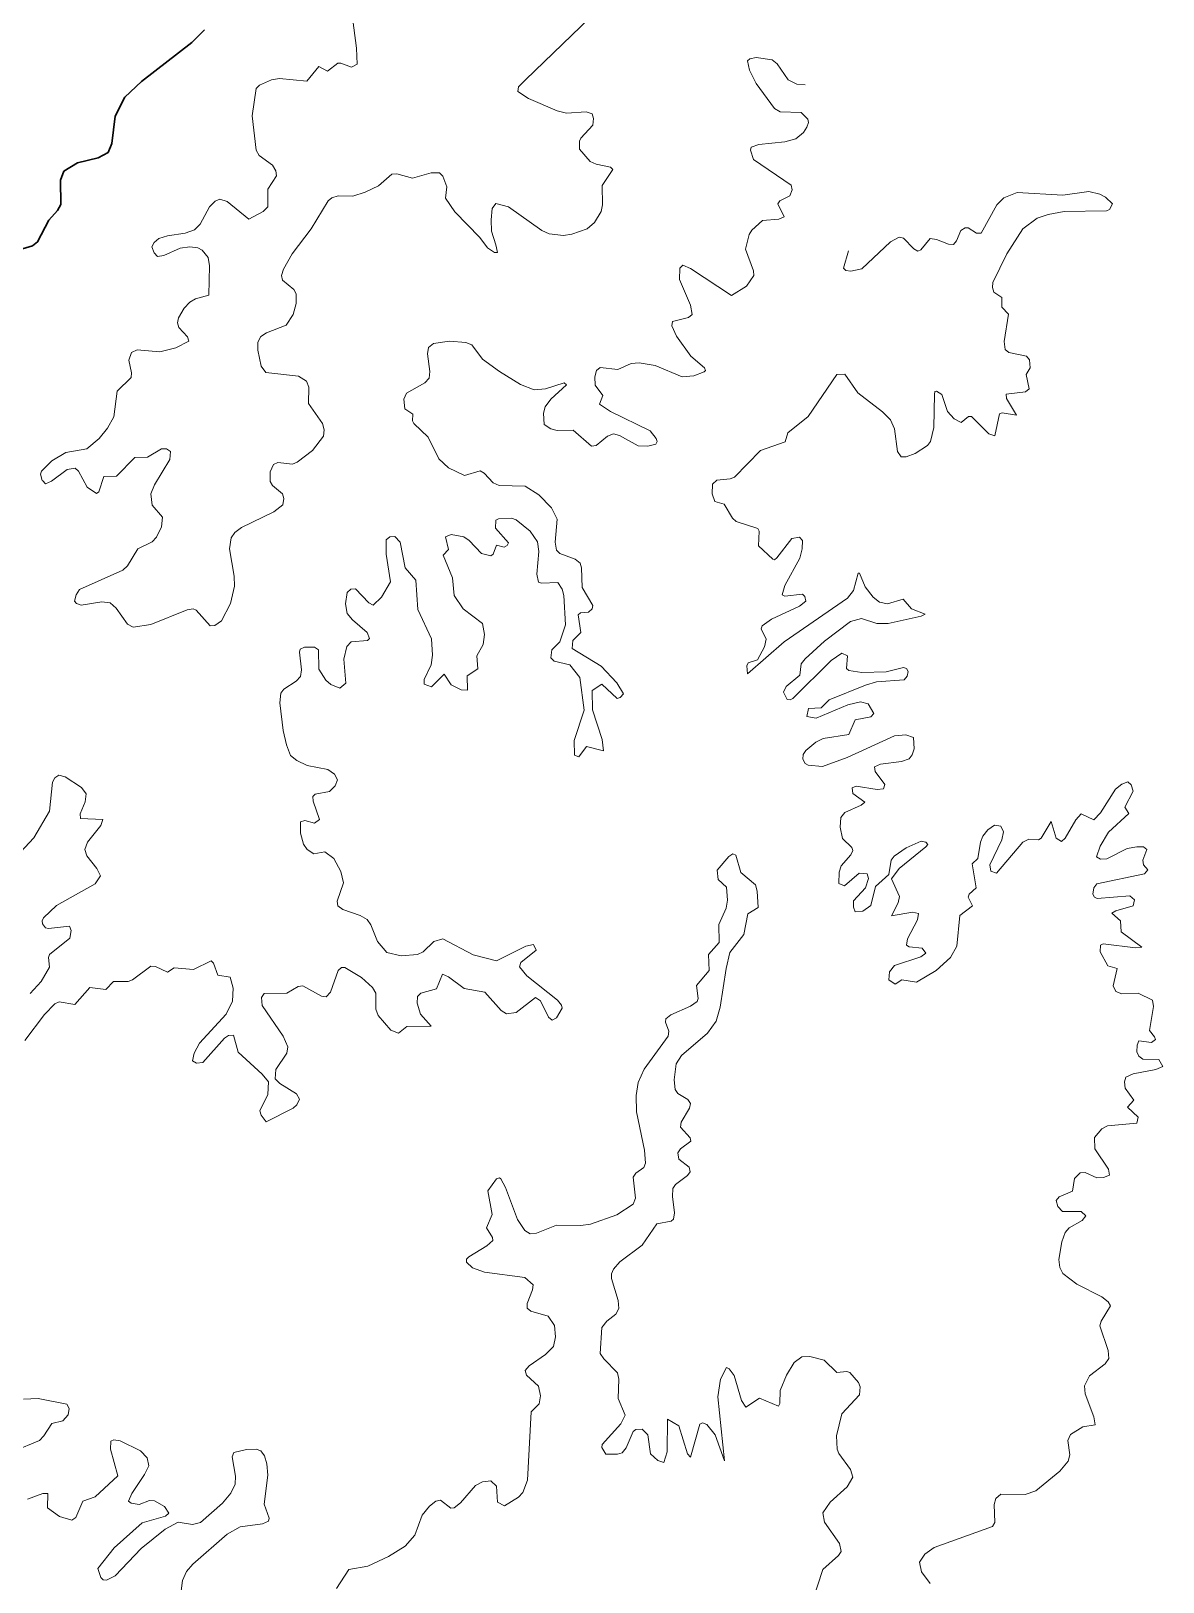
# Model space of a CAD drawing. Header units: feet. Extents: x -72 to 1107026, y -16 to 8357890.
# Drawn here: x 846219 to 863531, y 8208072 to 8231799 of the extents above; entities that cross this region are included whole.
import ezdxf

# ---------------------------------------------------------------- set-up
doc = ezdxf.new("R2010")
doc.units = ezdxf.units.FT
doc.header["$LTSCALE"] = 10
doc.header["$MEASUREMENT"] = 0
doc.layers.add('CURVAS_PERU_500_PSAD-18', color=23, linetype='CONTINUOUS', lineweight=5)
doc.layers.add('Hidrografia-IGN-RIOS', color=162, linetype='CONTINUOUS', lineweight=30)

msp = doc.modelspace()

# ---------------------------------------------------------------- linework, layer by layer
at = {"layer": 'CURVAS_PERU_500_PSAD-18'}
for points in [[(846397, 8224917), (846390, 8224924), (846365, 8225020), (846378, 8225068), (846539, 8225224), (846753, 8225353), (847072, 8225405), (847262, 8225565), (847387, 8225721), (847486, 8225895), (847536, 8226289), (847748, 8226497), (847756, 8226571), (847714, 8226766), (847756, 8226881), (847843, 8226923), (848190, 8226893), (848433, 8226950), (848631, 8227054), (848613, 8227120), (848477, 8227266), (848457, 8227337), (848472, 8227410), (848561, 8227560), (848646, 8227652), (848733, 8227700), (848940, 8227758), (848948, 8228208), (848930, 8228332), (848837, 8228447), (848772, 8228482), (848648, 8228498), (848500, 8228476), (848250, 8228363), (848152, 8228351), (848100, 8228404), (848068, 8228498), (848100, 8228564), (848175, 8228623), (848306, 8228666), (848578, 8228705), (848719, 8228757), (848806, 8228844), (848947, 8229109), (849036, 8229196), (849104, 8229227), (849221, 8229190), (849550, 8228921), (849769, 8229039), (849840, 8229108), (849841, 8229380), (849975, 8229586), (849962, 8229660), (849910, 8229745), (849710, 8229894), (849661, 8229979), (849601, 8230500), (849662, 8230918), (849714, 8230971), (849897, 8231050), (850019, 8231075), (850439, 8231032), (850623, 8231255), (850754, 8231187), (850910, 8231307), (850959, 8231309), (851120, 8231245), (851206, 8231290), (851195, 8231539), (851106, 8232234)], [(854772, 8232006), (853780, 8231053), (853676, 8230945), (853662, 8230873), (853829, 8230767), (854264, 8230578), (854410, 8230545), (854709, 8230563), (854801, 8230531), (854822, 8230460), (854811, 8230361), (854627, 8230159), (854605, 8230114), (854607, 8229991), (854770, 8229805), (854860, 8229762), (855080, 8229715), (855116, 8229682), (854952, 8229436), (854958, 8229138), (854940, 8229040), (854838, 8228869), (854723, 8228774), (854488, 8228691), (854364, 8228671), (854142, 8228696), (854029, 8228749), (853519, 8229109), (853328, 8229161), (853271, 8229086), (853254, 8228912), (853262, 8228737), (853326, 8228530)], [(849815, 8215113), (850227, 8215320), (850284, 8215369), (850325, 8215459), (850279, 8215541), (850023, 8215697), (849952, 8215767), (849964, 8215914), (850129, 8216163), (850146, 8216260), (850077, 8216420), (849752, 8216892), (849746, 8217016), (849786, 8217077), (850133, 8217081), (850306, 8217180), (850378, 8217194), (850660, 8217036), (850733, 8217024), (850799, 8217095), (850914, 8217426), (850969, 8217474), (851018, 8217474), (851273, 8217317), (851441, 8217168), (851491, 8217082), (851494, 8216833), (851529, 8216740), (851723, 8216513), (851837, 8216470), (851968, 8216572), (852339, 8216577), (852177, 8216761), (852126, 8216928), (852129, 8217027), (852181, 8217078), (852420, 8217144), (852512, 8217369), (852602, 8217332), (852841, 8217151), (853158, 8217093), (853407, 8216815), (853492, 8216765), (853639, 8216784), (853933, 8217011), (854013, 8216960), (854135, 8216714), (854188, 8216665), (854253, 8216701), (854343, 8216848), (854334, 8216896), (854272, 8216974), (853801, 8217346), (853692, 8217481), (853712, 8217549), (853942, 8217739), (853903, 8217826), (853785, 8217801), (853340, 8217572), (852980, 8217665), (852518, 8217913), (852377, 8217872), (852218, 8217713), (852128, 8217672), (851880, 8217649), (851663, 8217700), (851516, 8217869), (851414, 8218124), (851358, 8218206), (851251, 8218269), (850990, 8218358), (850911, 8218417), (850900, 8218488), (850997, 8218770), (850956, 8218940), (850850, 8219138), (850711, 8219240), (850543, 8219209), (850441, 8219279), (850384, 8219361), (850338, 8219530), (850341, 8219703), (850406, 8219719), (850552, 8219683), (850629, 8219735), (850533, 8220017), (850529, 8220091), (850566, 8220122), (850785, 8220163), (850871, 8220253), (850908, 8220345), (850861, 8220430), (850759, 8220503), (850441, 8220562), (850284, 8220637), (850189, 8220718), (850124, 8220880), (850076, 8221100), (850026, 8221522), (850041, 8221670), (850084, 8221731), (850273, 8221852), (850340, 8221925), (850354, 8222024), (850323, 8222296), (850337, 8222344), (850403, 8222375), (850553, 8222374), (850613, 8222332), (850623, 8222034), (850727, 8221866), (850804, 8221802), (850942, 8221747), (851036, 8221820), (851005, 8222191), (851050, 8222385), (851117, 8222457), (851365, 8222475), (851397, 8222508), (851361, 8222598), (851133, 8222792), (851056, 8222890), (851027, 8223036), (851054, 8223208), (851108, 8223259), (851180, 8223268), (851387, 8223053), (851452, 8223018), (851577, 8223136), (851718, 8223372), (851652, 8223794), (851648, 8224017), (851708, 8224060), (851782, 8224066), (851866, 8223978), (851942, 8223586), (852102, 8223399), (852135, 8222951), (852343, 8222499), (852358, 8222250), (852340, 8222101), (852230, 8221877), (852231, 8221806), (852346, 8221766), (852535, 8221960), (852642, 8221799), (852798, 8221721), (852895, 8221715), (852889, 8221936), (853050, 8222044), (853039, 8222243), (853135, 8222416), (853155, 8222565), (853125, 8222735), (852827, 8222958), (852688, 8223164), (852667, 8223435), (852522, 8223780), (852602, 8223869), (852556, 8224063), (852642, 8224099), (852837, 8224061), (852919, 8224005), (853108, 8223806), (853251, 8223768), (853288, 8223798), (853336, 8223936), (853456, 8223904), (853500, 8223926), (853522, 8223969), (853325, 8224193), (853326, 8224314), (853369, 8224338), (853568, 8224346), (853639, 8224322), (853851, 8224148), (853964, 8223985), (853986, 8223837), (853955, 8223489), (853982, 8223368), (854027, 8223350), (854275, 8223364), (854342, 8223261), (854370, 8223165), (854393, 8222717), (854308, 8222456), (854186, 8222333), (854170, 8222210), (854219, 8222158), (854460, 8222105), (854614, 8221911), (854678, 8221411), (854526, 8220944), (854532, 8220721), (854596, 8220694), (854715, 8220852), (854973, 8220789), (854954, 8220962), (854806, 8221413), (854800, 8221708), (854951, 8221808), (855184, 8221588), (855231, 8221603), (855279, 8221660), (855180, 8221829), (854937, 8222081), (854493, 8222353), (854507, 8222474), (854628, 8222596), (854587, 8222866), (854623, 8222897), (854746, 8222910), (854800, 8222961), (854811, 8223009), (854648, 8223288), (854637, 8223587), (854616, 8223659), (854540, 8223721), (854305, 8223805), (854254, 8223859), (854236, 8223981), (854266, 8224329), (854177, 8224507), (853985, 8224703), (853774, 8224836), (853377, 8224845), (853288, 8224889), (853151, 8225034), (853086, 8225071), (852850, 8225001), (852602, 8225116), (852457, 8225252), (852292, 8225588), (852075, 8225794), (852053, 8225838), (852059, 8225937), (851937, 8226019), (851921, 8226166), (851959, 8226258), (852241, 8226416), (852307, 8226489), (852320, 8226588), (852281, 8226860), (852297, 8226958), (852374, 8227018), (852620, 8227057), (852868, 8227033), (852962, 8226999), (853124, 8226781), (853386, 8226589), (853706, 8226393), (853915, 8226312), (854088, 8226326), (854374, 8226418), (854406, 8226387), (854171, 8226169), (854084, 8226048), (854055, 8225952), (854066, 8225780), (854168, 8225712), (854265, 8225688), (854512, 8225693), (854789, 8225446), (854861, 8225459), (855034, 8225603), (855125, 8225638), (855221, 8225611), (855504, 8225454), (855654, 8225448), (855774, 8225478), (855795, 8225519), (855779, 8225567), (855686, 8225682), (855081, 8225981), (854913, 8226089), (854965, 8226225), (854846, 8226383), (854842, 8226507), (854866, 8226604), (854921, 8226650), (855194, 8226620), (855397, 8226714), (855521, 8226724), (855767, 8226683), (856180, 8226510), (856354, 8226523), (856516, 8226586), (856533, 8226605), (856519, 8226649), (856309, 8226826), (856089, 8227130), (856018, 8227289), (856032, 8227357), (856275, 8227415), (856330, 8227461), (856306, 8227607), (856137, 8227997), (856142, 8228169), (856190, 8228217), (856305, 8228168), (856930, 8227754), (857161, 8227896), (857273, 8228059), (857268, 8228133), (857144, 8228461), (857201, 8228688), (857241, 8228751), (857407, 8228901), (857655, 8228920), (857740, 8228958), (857642, 8229158), (857669, 8229199), (857824, 8229278), (857860, 8229369), (857845, 8229442), (857268, 8229834), (857222, 8229974), (857234, 8230022), (857352, 8230061), (857750, 8230104), (857918, 8230149), (858032, 8230245), (858086, 8230329), (858109, 8230400), (858100, 8230449), (857996, 8230554), (857674, 8230565), (857589, 8230613), (857308, 8230995), (857209, 8231198), (857175, 8231343), (857210, 8231376), (857308, 8231395), (857554, 8231361), (857631, 8231298), (857801, 8231051), (857933, 8230984), (858058, 8230974)], [(853326, 8228530), (853353, 8228409), (853305, 8228410), (853202, 8228481), (853084, 8228642), (852700, 8229035), (852560, 8229242), (852577, 8229415), (852517, 8229578), (852464, 8229630), (852340, 8229628), (852052, 8229547), (851813, 8229613), (851739, 8229611), (851532, 8229432), (851330, 8229335), (851139, 8229275), (850915, 8229278), (850819, 8229249), (850762, 8229202), (850504, 8228774), (850215, 8228393), (850079, 8228154), (850052, 8228058), (850064, 8227986), (850237, 8227844), (850276, 8227781), (850275, 8227632), (850230, 8227463), (850119, 8227300), (849818, 8227180), (849733, 8227127), (849688, 8227040), (849687, 8226915), (849737, 8226670), (849812, 8226573), (850307, 8226520), (850431, 8226441), (850466, 8226349), (850465, 8226101), (850678, 8225794), (850704, 8225698), (850693, 8225599), (850526, 8225383), (850288, 8225202), (850219, 8225174), (849995, 8225196), (849927, 8225170), (849878, 8225057), (849875, 8224908), (849913, 8224844), (850067, 8224718), (850086, 8224646), (850068, 8224549), (849931, 8224443), (849436, 8224205), (849338, 8224128), (849279, 8224047), (849252, 8223876), (849327, 8223458), (849332, 8223308), (849267, 8223041), (849133, 8222774), (849031, 8222703), (848958, 8222698), (848744, 8222939), (848698, 8222957), (848605, 8222945), (848049, 8222720), (847779, 8222679), (847693, 8222727), (847521, 8222972), (847427, 8223053), (847304, 8223067), (846984, 8223015), (846913, 8223039), (846884, 8223077), (846907, 8223174), (846962, 8223257), (847623, 8223551), (847696, 8223618), (847850, 8223875), (848074, 8223982), (848140, 8224056), (848212, 8224215), (848232, 8224363), (848071, 8224548), (848052, 8224720), (848107, 8224859), (848341, 8225243), (848350, 8225364), (848290, 8225405), (848215, 8225407), (848002, 8225279), (847805, 8225275), (847528, 8224988), (847333, 8224984), (847257, 8224748), (847218, 8224723), (847076, 8224822), (846946, 8225064), (846892, 8225114), (846772, 8225092), (846531, 8224913), (846440, 8224873), (846397, 8224917)], [(858719, 8228436), (858645, 8228169), (858683, 8228136), (858757, 8228126), (858926, 8228162), (859363, 8228575), (859494, 8228647), (859564, 8228628), (859719, 8228465), (859784, 8228430), (859828, 8228452), (859969, 8228624), (860067, 8228610), (860252, 8228536), (860326, 8228534), (860375, 8228589), (860442, 8228750), (860505, 8228789), (860554, 8228786), (860681, 8228706), (860751, 8228706), (860991, 8229142), (861095, 8229249), (861303, 8229330), (862001, 8229286), (862396, 8229345), (862565, 8229303), (862654, 8229257), (862758, 8229155), (862714, 8229067), (862668, 8229049), (862019, 8229036), (861773, 8228991), (861607, 8228935), (861386, 8228775), (861145, 8228389), (860929, 8227951), (860923, 8227877), (860946, 8227806), (861069, 8227723), (861069, 8227574), (861169, 8227469), (861100, 8227051), (861116, 8226928), (861174, 8226883), (861442, 8226824), (861492, 8226771), (861500, 8226647), (861438, 8226542), (861485, 8226324), (861429, 8226281), (861133, 8226245), (861136, 8226175), (861290, 8225921), (861074, 8225959), (861029, 8225942), (860957, 8225604), (860869, 8225638), (860605, 8225903), (860558, 8225904), (860445, 8225811), (860335, 8225867), (860234, 8225977), (860147, 8226237), (860067, 8226292), (860044, 8226284), (860035, 8226236), (860026, 8225736), (859976, 8225518), (859930, 8225459), (859741, 8225337), (859601, 8225284), (859527, 8225287), (859472, 8225367), (859426, 8225714), (859366, 8225850), (859243, 8225974), (858866, 8226263), (858666, 8226548), (858542, 8226544), (858106, 8225904), (857796, 8225651), (857754, 8225514), (857378, 8225384), (856979, 8224972), (856910, 8224946), (856710, 8224929), (856639, 8224866), (856635, 8224718), (856677, 8224602), (856820, 8224560), (856947, 8224346), (857002, 8224296), (857333, 8224190), (857355, 8224146), (857346, 8223924), (857565, 8223721), (857588, 8223710), (857626, 8223739), (857853, 8224036), (857974, 8224056), (858019, 8224004), (858015, 8223880), (857977, 8223735), (857748, 8223319), (857705, 8223176), (857746, 8223155), (858018, 8223183), (858054, 8223150), (858070, 8223077), (857974, 8223001), (857544, 8222800), (857399, 8222702), (857386, 8222656), (857461, 8222498), (857439, 8222376), (857330, 8222181), (857189, 8222133), (857168, 8222088), (857175, 8221966), (857738, 8222456), (858705, 8223124), (858796, 8223242), (858871, 8223506), (858891, 8223503), (858975, 8223294), (859100, 8223138), (859196, 8223059), (859316, 8223037), (859557, 8223109), (859686, 8222958), (859895, 8222880), (859831, 8222846), (859329, 8222733), (859155, 8222733), (858919, 8222814), (858753, 8222766), (858356, 8222463), (858061, 8222193), (857997, 8222116), (857979, 8221944), (857767, 8221770), (857725, 8221684), (857781, 8221574), (857827, 8221565), (857871, 8221589), (858458, 8222168), (858618, 8222282), (858707, 8222243), (858693, 8222045), (858728, 8222014), (858925, 8221984), (859300, 8221997), (859565, 8222064), (859610, 8222045), (859635, 8222002), (859620, 8221929), (859572, 8221874), (859149, 8221841), (858981, 8221793), (858425, 8221569), (858305, 8221444), (858109, 8221436), (858086, 8221314), (858225, 8221288), (858710, 8221490), (858904, 8221536), (859022, 8221506), (859110, 8221358), (859065, 8221308), (858821, 8221263), (858727, 8221039), (858334, 8220977), (858222, 8220921), (858069, 8220793), (858026, 8220732), (858024, 8220658), (858058, 8220592), (858103, 8220570), (858325, 8220546), (858699, 8220685), (859427, 8221017), (859600, 8221034), (859714, 8220991), (859727, 8220820), (859697, 8220725), (859649, 8220667), (859533, 8220624), (859211, 8220581), (859120, 8220541), (859127, 8220472), (859275, 8220271), (859255, 8220206), (859158, 8220194), (858838, 8220249), (858776, 8220220), (858790, 8220134), (858969, 8220004), (858916, 8219954), (858664, 8219845), (858604, 8219767), (858592, 8219618), (858628, 8219447), (858771, 8219309), (858788, 8219263), (858756, 8219196), (858609, 8219026), (858577, 8218932), (858573, 8218758), (858660, 8218723), (858886, 8218918), (859005, 8218903), (859025, 8218834), (858983, 8218691), (858796, 8218494), (858796, 8218394), (858823, 8218325), (858942, 8218336), (859062, 8218423), (859136, 8218712), (859336, 8218896), (859374, 8219116), (859421, 8219174), (859605, 8219302), (859832, 8219407), (859903, 8219392), (859936, 8219355), (859906, 8219316), (859498, 8218985), (859377, 8218828), (859500, 8218559), (859481, 8218461), (859377, 8218261), (859701, 8218321), (859792, 8218297), (859775, 8218200), (859626, 8217912), (859610, 8217814), (859651, 8217789), (859849, 8217768), (859905, 8217690), (859829, 8217636), (859425, 8217504), (859350, 8217407), (859337, 8217286), (859436, 8217218), (859539, 8217282), (859759, 8217247), (860060, 8217426), (860283, 8217626), (860379, 8217798), (860425, 8218270), (860619, 8218414), (860551, 8218547), (860568, 8218592), (860676, 8218692), (860612, 8219057), (860702, 8219141), (860738, 8219388), (860774, 8219481), (860853, 8219578), (860955, 8219649), (861052, 8219635), (861091, 8219549), (861066, 8219427), (860884, 8219044), (860896, 8218946), (860985, 8218916), (861390, 8219391), (861478, 8219435), (861627, 8219424), (861668, 8219452), (861820, 8219706), (861899, 8219449), (861981, 8219400), (862036, 8219449), (862198, 8219731), (862281, 8219824), (862473, 8219731), (862574, 8219841), (862804, 8220199), (862900, 8220278), (862993, 8220311), (863047, 8220265), (863073, 8220169), (862948, 8219927), (863010, 8219830), (862698, 8219543), (862568, 8219329), (862514, 8219163), (862575, 8219128), (862674, 8219133), (862984, 8219294), (863131, 8219321), (863231, 8219319), (863283, 8219276), (863221, 8219113), (863231, 8219042), (863298, 8218968), (863250, 8218906), (862519, 8218750), (862475, 8218692), (862460, 8218593), (862483, 8218550), (862527, 8218528), (863026, 8218568), (863098, 8218508), (863074, 8218414), (862810, 8218341), (862749, 8218303), (862879, 8218188), (862890, 8218019), (863209, 8217783), (863112, 8217773), (862617, 8217835), (862575, 8217812), (862568, 8217713), (862690, 8217497), (862828, 8217458), (862769, 8217192), (862812, 8217106), (862904, 8217070), (863153, 8217081), (863371, 8216974), (863385, 8216876), (863323, 8216508), (863404, 8216414), (863416, 8216369), (863358, 8216323), (863164, 8216351), (863134, 8216284), (863132, 8216184), (863162, 8216116), (863222, 8216072), (863468, 8216064), (863531, 8215960), (863421, 8215910), (863076, 8215848), (862965, 8215794), (862944, 8215723), (862953, 8215624), (863083, 8215442), (862991, 8215335), (863152, 8215181), (863131, 8215089), (862684, 8215048), (862596, 8215003), (862483, 8214872), (862490, 8214700), (862696, 8214388), (862711, 8214295), (862619, 8214259), (862519, 8214253), (862339, 8214338), (862266, 8214332), (862180, 8214244), (862147, 8214051), (861942, 8213962), (861895, 8213908), (861925, 8213814), (861992, 8213740), (862281, 8213742), (862351, 8213674), (862295, 8213601), (862098, 8213492), (862033, 8213417), (861982, 8213276), (861937, 8213006), (861953, 8212882), (861998, 8212793), (862216, 8212628), (862594, 8212433), (862692, 8212356), (862731, 8212294), (862586, 8212064), (862567, 8211992), (862695, 8211614), (862701, 8211491), (862646, 8211409), (862407, 8211228), (862329, 8211074), (862343, 8210950), (862476, 8210600), (862495, 8210477), (862306, 8210445), (862115, 8210328), (862076, 8210238), (862106, 8210016), (862083, 8209920), (861952, 8209769), (861587, 8209466), (861424, 8209409), (861049, 8209413), (860973, 8209350), (860949, 8209256), (860962, 8208981), (860925, 8208919), (860030, 8208601), (859890, 8208497), (859809, 8208373), (859838, 8208228), (859971, 8208048)], [(846056, 8219236), (846260, 8219455), (846500, 8219864), (846545, 8220310), (846583, 8220374), (846644, 8220416), (846739, 8220389), (846991, 8220228), (847063, 8220127), (847045, 8220006), (846968, 8219821), (846975, 8219750), (847318, 8219736), (847287, 8219645), (847084, 8219392), (847042, 8219276), (847074, 8219182), (847227, 8218985), (847279, 8218873), (847198, 8218751), (846610, 8218421), (846412, 8218232), (846389, 8218188), (846395, 8218139), (846439, 8218079), (846487, 8218067), (846806, 8218107), (846835, 8218041), (846811, 8217920), (846502, 8217669), (846485, 8217623), (846500, 8217475), (846373, 8217260), (846204, 8217077)], [(857338, 8218390), (857327, 8218640), (857301, 8218736), (857073, 8218926), (856999, 8219189), (856954, 8219211), (856892, 8219170), (856715, 8218963), (856730, 8218817), (856855, 8218699), (856872, 8218501), (856850, 8218378), (856737, 8218128), (856745, 8217854), (856582, 8217672), (856588, 8217424), (856399, 8217195), (856423, 8216997), (856406, 8216951), (856304, 8216879), (856006, 8216750), (855929, 8216687), (855924, 8216638), (855972, 8216496), (855962, 8216423), (855597, 8215917), (855504, 8215713), (855475, 8215515), (855480, 8215265), (855602, 8214678), (855619, 8214479), (855589, 8214413), (855467, 8214326), (855428, 8214263), (855465, 8213942), (855426, 8213853), (855176, 8213690), (854776, 8213548), (854628, 8213523), (854254, 8213529), (853952, 8213410), (853854, 8213399), (853769, 8213449), (853660, 8213616), (853477, 8214108), (853403, 8214238), (853384, 8214253), (853337, 8214238), (853207, 8214058), (853274, 8213693), (853184, 8213489), (853276, 8213343), (853282, 8213296), (853191, 8213212), (852913, 8213045), (852877, 8213010), (852877, 8212963), (852969, 8212880), (853156, 8212810), (853769, 8212732), (853897, 8212616), (853890, 8212542), (853807, 8212333), (853808, 8212259), (853865, 8212213), (854128, 8212136), (854224, 8211994), (854240, 8211820), (854208, 8211674), (854087, 8211550), (853839, 8211381), (853778, 8211305), (853799, 8211235), (853982, 8211066), (854010, 8210920), (853989, 8210797), (853866, 8210677), (853811, 8209629), (853742, 8209443), (853673, 8209371), (853462, 8209239), (853354, 8209293), (853339, 8209538), (853249, 8209619), (853126, 8209603), (853015, 8209546), (852787, 8209282), (852690, 8209204), (852641, 8209202), (852481, 8209321), (852410, 8209306), (852312, 8209230), (852201, 8209094), (852088, 8208790), (851942, 8208621), (851687, 8208463), (851371, 8208312), (851079, 8208263), (850890, 8207973)], [(858166, 8207763), (858327, 8208262), (858570, 8208475), (858609, 8208538), (858582, 8208658), (858354, 8208985), (858328, 8209131), (858440, 8209293), (858701, 8209527), (858786, 8209677), (858750, 8209794), (858572, 8210035), (858547, 8210106), (858539, 8210305), (858621, 8210643), (858891, 8210935), (858902, 8211057), (858872, 8211126), (858741, 8211274), (858694, 8211290), (858545, 8211276), (858349, 8211464), (858131, 8211520), (858007, 8211514), (857888, 8211427), (857773, 8211234), (857677, 8211003), (857673, 8210804), (857653, 8210760), (857359, 8210882), (857153, 8210747), (857087, 8210850), (856973, 8211233), (856897, 8211332), (856854, 8211354), (856766, 8211177), (856723, 8210906), (856827, 8209924), (856683, 8210324), (856557, 8210479), (856489, 8210506), (856446, 8210486), (856304, 8209983), (856260, 8210032), (856125, 8210460), (855953, 8210561), (855948, 8210061), (855899, 8209899), (855806, 8209932), (855694, 8210030), (855652, 8210324), (855566, 8210410), (855468, 8210405), (855427, 8210376), (855322, 8210123), (855258, 8210048), (855187, 8210025), (855012, 8210027), (854947, 8210128), (854953, 8210177), (855238, 8210492), (855304, 8210625), (855201, 8210877), (855210, 8211176), (855189, 8211273), (854979, 8211485), (854925, 8211568), (854948, 8211966), (855026, 8212061), (855164, 8212169), (855211, 8212255), (855199, 8212379), (855096, 8212713), (855097, 8212788), (855125, 8212857), (855225, 8212967), (855565, 8213223), (855790, 8213551), (856009, 8213591), (856047, 8213621), (856061, 8213720), (856028, 8213967), (856037, 8214091), (856077, 8214154), (856258, 8214288), (856301, 8214348), (856285, 8214419), (856127, 8214540), (856113, 8214637), (856154, 8214698), (856311, 8214818), (856301, 8214865), (856153, 8215032), (856163, 8215106), (856288, 8215322), (856305, 8215394), (856263, 8215453), (856112, 8215543), (856071, 8215604), (856055, 8215753), (856086, 8216001), (856165, 8216125), (856563, 8216468), (856695, 8216649), (856759, 8216865), (856848, 8217458), (856908, 8217701), (857122, 8217976), (857180, 8218293), (857338, 8218390)], [(846123, 8216356), (846425, 8216754), (846581, 8216916), (846647, 8216947), (846890, 8216906), (847117, 8217166), (847361, 8217134), (847480, 8217259), (847703, 8217258), (847773, 8217282), (848051, 8217491), (848124, 8217486), (848306, 8217403), (848408, 8217467), (848705, 8217442), (848972, 8217572), (849009, 8217541), (849075, 8217353), (849266, 8217326), (849309, 8217157), (849302, 8216958), (849202, 8216759), (848797, 8216317), (848713, 8216164), (848687, 8216043), (848750, 8216008), (848848, 8216019), (849178, 8216392), (849241, 8216433), (849313, 8216438), (849388, 8216178), (849756, 8215841), (849849, 8215724), (849840, 8215527), (849718, 8215282), (849737, 8215211), (849815, 8215113)], [(845955, 8210073), (846346, 8210238), (846417, 8210308), (846538, 8210497), (846704, 8210538), (846786, 8210631), (846802, 8210728), (846768, 8210792), (846327, 8210877), (846103, 8210870)], [(848510, 8207895), (848537, 8208093), (848596, 8208230), (848691, 8208346), (849219, 8208805), (849415, 8208915), (849761, 8208963), (849852, 8209002), (849859, 8209050), (849782, 8209260), (849839, 8209706), (849824, 8209880), (849792, 8210001), (849733, 8210079), (849662, 8210102), (849512, 8210097), (849319, 8210052), (849293, 8209985), (849345, 8209690), (849343, 8209566), (849277, 8209432), (849148, 8209279), (848811, 8208983), (848690, 8208952), (848469, 8208987), (848271, 8208881), (847901, 8208584), (847505, 8208167), (847373, 8208101), (847324, 8208105), (847288, 8208140), (847243, 8208279), (847490, 8208593), (847916, 8208978), (848274, 8209081), (848328, 8209126), (848258, 8209228), (848107, 8209315), (848033, 8209320), (847871, 8209257), (847749, 8209278), (847712, 8209310), (847759, 8209425), (847956, 8209714), (848019, 8209850), (847997, 8209969), (847895, 8210078), (847581, 8210230), (847483, 8210248), (847439, 8210228), (847434, 8210105), (847547, 8209696), (847200, 8209373), (847013, 8209308), (846903, 8209058), (846843, 8209019), (846653, 8209075), (846471, 8209207), (846474, 8209425), (846400, 8209423), (846165, 8209338)]]:
    msp.add_lwpolyline(points, dxfattribs=at)
at = {"layer": 'Hidrografia-IGN-RIOS'}
msp.add_lwpolyline([(848874, 8231817), (848678, 8231624), (847908, 8231025), (847652, 8230787), (847506, 8230498), (847456, 8230077), (847399, 8229941), (847247, 8229858), (846932, 8229785), (846721, 8229655), (846671, 8229517), (846674, 8229143), (846626, 8229055), (846492, 8228908), (846320, 8228574), (846241, 8228512), (845933, 8228421)], dxfattribs=at)

doc.saveas('drawing.dxf')
